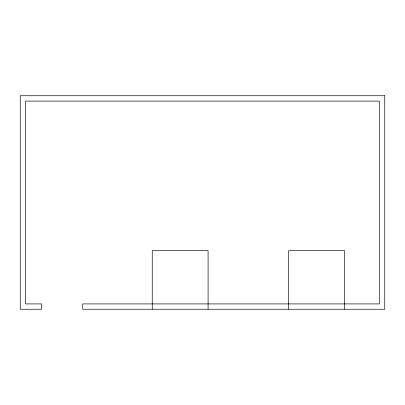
<?xml version="1.0" encoding="UTF-8"?>
<svg xmlns="http://www.w3.org/2000/svg" width="405" height="405" viewBox="0 0 405 405"><rect width="100%" height="100%" fill="white"/><g stroke="black" fill="none" stroke-linecap="round" stroke-linejoin="round"><path stroke-width="0.61" d="M344.503 309.253L344.503 250.538L288.674 250.538L288.674 309.253M208.079 309.253L208.079 250.538L152.25 250.538L152.25 309.253M384.75 95.747L20.25 95.747L20.25 309.253L41.599 309.253L41.599 303.912L25.586 303.912L25.586 101.088L379.414 101.088L379.414 303.912L82.701 303.912L82.701 309.253L384.75 309.253L384.75 95.747"/></g></svg>
